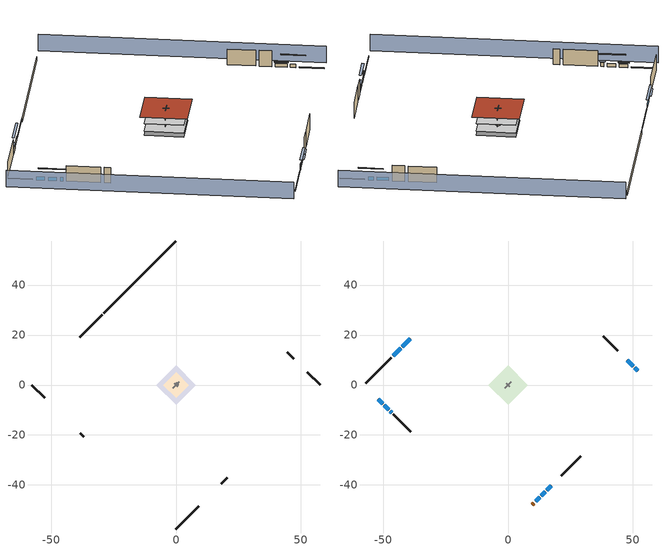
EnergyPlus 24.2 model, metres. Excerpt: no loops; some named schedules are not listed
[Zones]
central ac and furnace airloop ret air zone
 floor adiabatic (AdiabaticConst): 0,0 0,1 1,1 1,0 z0
 wall adiabatic (AdiabaticConst): 0,1 0,0 1,0 1,1 0,1 z0:1
 ceiling adiabatic (AdiabaticConst): 1,0 1,1 0,1 0,0 z1
crawlspace - unvented
 floor foundation (Slab2 construction): -7.97,0 0,7.97 7.97,0 0,-7.97 z-0.91
 wall outside (RimJoist1 construction): -29.49,28.16 -38.57,19.08 z0.3:0.61
 wall outside (RimJoist2 construction): 57.65,0 52.61,5.04 z0.3:0.61
 wall outside (RimJoist3 construction): 0,-57.65 9.07,-48.58 z0.3:0.61
 wall outside (RimJoist4 construction): -57.65,0 -52.61,-5.04 z0.3:0.61
 wall foundation (FoundationWall1 construction): 0,57.65 -28.84,28.81 z-0.91:0.3
garage
 floor foundation (Slab1 construction): -5.17,0 0,5.17 5.17,0 0,-5.17 z0
 wall outside (Wall1 construction): 47.16,10.49 44.57,13.08 z0.3:5.18
 wall outside (Wall2 construction): 18.03,-39.62 20.62,-37.04 z0.3:5.18
 wall outside (Wall9 construction): -38.31,-19.34 -37.02,-20.63 z0.3:5.18
 wall to conditioned space (Wall5 construction Reversed): 1.29,1.29 -1.29,-1.29 z0.3:5.18
 wall to conditioned space (Wall6 construction Reversed): -0.65,0.65 0.65,-0.65 z0.3:5.18
conditioned space
 floor to crawlspace - unvented (Floor1 construction): -7.97,0 0,7.97 7.97,0 0,-7.97 z0.3
 floor to garage (Floor2 construction): -5.17,0 0,5.17 5.17,0 0,-5.17 z0.3
 floor adiabatic (AdiabaticFloorConstruction): -7.97,0 0,7.97 7.97,0 0,-7.97 z2.74
 wall outside (AdiabaticWallConstruction 1): 9.73,-47.92 10.38,-47.27 z0.3:2.34
 wall outside (AdiabaticWallConstruction): -39.22,18.43 -42.28,15.37 / -42.93,14.72 -45.99,11.67 / 50.18,7.47 47.81,9.84 / 15.59,-42.06 17.37,-40.28 z0.3:1.43; -51.95,-5.7 -50.21,-7.44 / -49.55,-8.1 -47.81,-9.84 z0.3:1.4; 51.95,5.7 50.84,6.82 z0.3:1.34; 11.03,-46.62 12.71,-44.94 z0.3:1.37; 13.37,-44.29 14.93,-42.72 z0.3:1.31; -47.15,-10.5 -46.52,-11.13 z0.3:1.49
 wall outside (Wall3 construction): -46.64,11.01 -57,0.66 z0.3:5.18
 wall outside (Wall4 construction): 43.91,13.74 38.16,19.49 z0.3:5.18
 wall outside (Wall7 construction): 21.27,-36.38 29.08,-28.57 z0.3:5.18
 wall outside (Wall8 construction): -45.86,-11.79 -38.97,-18.68 z0.3:5.18
 window (WindowConstruction): -39.22,18.43 -42.28,15.38 z0.3:1.43
 window (WindowConstruction 9): -51.95,-5.7 -50.21,-7.44 z0.3:1.4
 window (WindowConstruction 1): -42.93,14.72 -45.99,11.67 z0.3:1.43
 window (WindowConstruction 2): 51.95,5.7 50.84,6.82 z0.3:1.34
 window (WindowConstruction 3): 50.18,7.47 47.81,9.84 z0.3:1.43
 window (WindowConstruction 4): 11.03,-46.62 12.71,-44.94 z0.3:1.37
 window (WindowConstruction 5): 13.37,-44.29 14.93,-42.72 z0.3:1.31
 window (WindowConstruction 6): 15.59,-42.06 17.37,-40.28 z0.3:1.43
 window (WindowConstruction 7): -49.55,-8.1 -47.81,-9.84 z0.3:1.4
 window (WindowConstruction 8): -47.15,-10.5 -46.52,-11.13 z0.3:1.49
 door (Door): 9.73,-47.92 10.38,-47.28 z0.3:2.34
 ceiling adiabatic (AdiabaticFloorConstruction): 0,-7.97 7.97,0 0,7.97 -7.97,0 z2.74
 roof outside (Roof1 construction): 0,9.5 -9.5,0 0,-9.5 9.5,0 z5.18
shading: -60.89,-3.23 -3.23,-60.89 / 60.89,3.23 3.23,60.89 z0:5.18; -44.22,13.44 -37.29,20.37 -37.72,20.8 -44.65,13.87 z4.18; -49.99,-7.66 -52.17,-5.48 -52.6,-5.92 -50.43,-8.09 z1.71; -46.2,11.45 -42.72,14.93 -43.15,15.36 -46.63,11.88 z1.74; 48.9,8.76 53.89,3.76 54.32,4.19 49.33,9.19 z4.08; 47.6,10.05 50.39,7.26 50.83,7.69 48.03,10.48 z1.74; 14.65,-43 9.09,-48.56 9.53,-48.99 15.08,-43.43 z4.11; 15.15,-42.5 13.15,-44.5 13.58,-44.93 15.58,-42.93 z1.62; 17.59,-40.06 15.37,-42.28 15.81,-42.71 18.02,-40.5 z1.74; -45.87,-11.78 -51.49,-6.16 -51.92,-6.59 -46.3,-12.21 z4.15; -46.3,-11.35 -47.37,-10.28 -47.8,-10.71 -46.73,-11.78 z1.8
[Building]
Building 1: Terrain=Suburbs
[Site:Location]
Portland Intl Arpt_OR: Latitude {deg}=45.59; Longitude {deg}=-122.6; Time Zone {hr}=-8; Elevation {m}=33; Keep Site Location Information=Yes
[Site:GroundTemperature:Shallow]
10.2558, 8.96328, 8.85977, 9.47314, 11.9355, 14.3863, 16.5111, 17.8571, 17.9714, 16.8767, 14.8061, 12.4304
[Site:WaterMainsTemperature]
Calculation Method=Schedule; Temperature Schedule=mains temperature schedule
[Material] Roughness=Rough; Thermal Absorptance=0.9
Name | Thickness {m} | Conductivity {W/m-K} | Density {kg/m3} | Specific Heat {J/kg-K} | Solar Absorptance | Visible Absorptance
asphalt or fiberglass shingles | 0.00635 | 0.162714 | 1121.4 | 1465.45 | 0.85 | 0.85
concrete 4.0 in. | 0.1016 | 1.803125 | 2242.8 | 837.4 | 0.7 | 0.7
concrete 8.0 in. | 0.2032 | 1.803125 | 2242.8 | 837.4 | 0.7 | 0.7
door material | 0.04445 | 0.0612267 | 512.64 | 1214.23 | 0.7 | 0.7
floor covering | 0.0127 | 0.0433444 | 54.468 | 1339.84 | 0.6 | 0.6
floor rigid ins; wall rigid ins 3 | 0.512978 | 0.029427 | 32.04 | 1214.23 | 0.7 | 0.7
floor stud and cavity | 0.1397 | 0.923637 | 92.3553 | 1139.71 | 0.7 | 0.7
floor stud and cavity 1 | 0.1397 | 1.75129 | 37.0049 | 1207.88 | 0.7 | 0.7
furniture material conditioned space 1; furniture material garage 1 | 0.1524 | 0.115458 | 640.8 | 1214.23 | 0.6 | 0.6
gypsum board | 0.0127 | 0.160291 | 801 | 837.4 | 0.6 | 0.6
osb sheathing 0.5 in. | 0.0127 | 0.115458 | 512.64 | 1214.23 | 0.7 | 0.7
osb sheathing 0.75 in. | 0.01905 | 0.115458 | 512.64 | 1214.23 | 0.7 | 0.7
rim joist stud and cavity | 0.0508 | 0.178289 | 50.32683 | 1063.81 | 0.6 | 0.6
roof rigid ins; wall rigid ins; wall rigid ins 1; wall rigid ins 2 | 0.051816 | 0.029427 | 32.04 | 1214.23 | 0.7 | 0.7
roof stud and cavity | 0.2032 | 0.133729 | 78.34581 | 1123.46 | 0.7 | 0.7
soil 0.5 in. | 0.0127 | 1.3848 | 1842.3 | 418.7 | 0.7 | 0.7
vinyl siding | 0.009525 | 0.089435 | 177.822 | 1046.75 | 0.5 | 0.5
wall stud and cavity | 0.1397 | 0.419005 | 139.0536 | 1170.24 | 0.6 | 0.6
wall stud and cavity 1 | 0.1397 | 0.230397 | 139.0536 | 1170.24 | 0.7 | 0.7
wall stud and cavity 2 | 0.1397 | 0.222524 | 139.0536 | 1170.24 | 0.7 | 0.7
wall stud and cavity 3 | 0.0889 | 0.380278 | 52.3479 | 1209.89 | 0.7 | 0.7
wall stud and cavity 4 | 0.0889 | 0.391764 | 83.0341 | 1211.67 | 0.7 | 0.7
wood siding; wood siding 1 | 0.0254 | 0.102417 | 544.68 | 1172.36 | 0.7 | 0.7
[Material:NoMass]
Adiabatic: Roughness=Rough; Thermal Resistance {m2-K/W}=176.1; Thermal Absorptance=0.9; Solar Absorptance=0.7; Visible Absorptance=0.7
[WindowMaterial:SimpleGlazingSystem]
WindowMaterial: U-Factor {W/m2-K}=2.15764; Solar Heat Gain Coefficient=0.44
[Construction]
AdiabaticConst: Adiabatic
AdiabaticFloorConstruction: floor stud and cavity 1, floor rigid ins, osb sheathing 0.75 in., floor covering
AdiabaticWallConstruction: wood siding, wall rigid ins 3, wall stud and cavity 3, gypsum board
AdiabaticWallConstruction 1: wood siding 1, wall rigid ins 3, wall stud and cavity 3, gypsum board
Door: door material
Floor1 construction; Floor2 construction: floor stud and cavity, osb sheathing 0.75 in., floor covering
FoundationWall1 construction: concrete 8.0 in.
furniture construction conditioned space 1: furniture material conditioned space 1
furniture construction garage 1: furniture material garage 1
PartitionWallConstruction: gypsum board, wall stud and cavity 4, gypsum board
RimJoist1 construction; RimJoist2 construction; RimJoist3 construction; RimJoist4 construction: vinyl siding, rim joist stud and cavity
Roof1 construction: asphalt or fiberglass shingles, roof rigid ins, osb sheathing 0.75 in., roof stud and cavity, gypsum board
Slab1 construction: concrete 4.0 in.
Slab2 construction: soil 0.5 in.
Wall1 construction; Wall2 construction; Wall9 construction: vinyl siding, osb sheathing 0.5 in., wall stud and cavity
Wall3 construction; Wall4 construction: vinyl siding, wall rigid ins, osb sheathing 0.5 in., wall stud and cavity 1, gypsum board
Wall5 construction Reversed: gypsum board, wall stud and cavity 2, osb sheathing 0.5 in., wall rigid ins 1
Wall6 construction Reversed: gypsum board, wall stud and cavity 2, osb sheathing 0.5 in., wall rigid ins 2
Wall7 construction; Wall8 construction: vinyl siding, wall rigid ins 2, osb sheathing 0.5 in., wall stud and cavity 1, gypsum board
WindowConstruction; WindowConstruction 1; WindowConstruction 2; WindowConstruction 3; WindowConstruction 4; WindowConstruction 5; WindowConstruction 6; WindowConstruction 7; WindowConstruction 8; WindowConstruction 9: WindowMaterial
[Zone] Multiplier=1
Name | Volume {m3} | Part of Total Floor Area
central ac and furnace airloop ret air zone | 1 | No
conditioned space | 749.83 | Yes
crawlspace - unvented | 154.837 | Yes
garage | 130.484 | Yes
[Space]
Name | Zone | Space Type | Volume {m3}
central ac and furnace airloop ret air space | central ac and furnace airloop ret air zone | Plenum Space Type
conditioned space 1 | conditioned space |  | 749.83
crawlspace - unvented 1 | crawlspace - unvented |  | 154.837
garage 1 | garage |  | 130.484
[SpaceList]
Plenum Space Type: central ac and furnace airloop ret air space
[OtherEquipment] Design Level Calculation Method=EquipmentLevel
Name | Fuel Type | Zone or ZoneList or Space or SpaceList | Schedule | Design Level {W} | Fraction Latent | Fraction Radiant | Fraction Lost
central ac and furnace airloop_0 RetCondToRP; central ac and furnace airloop_0 RetSensLkToRP | None | central ac and furnace airloop ret air space | Always On Discrete | 0 | 0 | 0 | 0
central ac and furnace airloop_0 RetLatLkToRP | None | central ac and furnace airloop ret air space | Always On Discrete | 0 | 1 | 0 | 0
central ac and furnace airloop_0 SupCondToLv; central ac and furnace airloop_0 SupSensLkToCond; mech vent house fan sensible load | None | conditioned space 1 | Always On Discrete | 0 | 0 | 0 | 0
central ac and furnace airloop_0 SupLatLkToCond; mech vent house fan latent load | None | conditioned space 1 | Always On Discrete | 0 | 1 | 0 | 0
clothes dryer 1 | Electricity | conditioned space 1 | clothes_dryer | 0 | 0.015 | 0.081 | 0.85
cooking range 1 | NaturalGas | conditioned space 1 | cooking_range | 2040.4 | 0.16 | 0.384 | 0.2
general water use latent | None | conditioned space 1 | general water use schedule | 99.529 | 1 | 0 | 0
general water use sensible | None | conditioned space 1 | general water use schedule | -98.09 | 0 | 0.6 | 0
central ac and furnace airloop_0 RetCondToDZ; central ac and furnace airloop_0 SupCondToDZ; central ac and furnace airloop_0 SupSensLkToDZ | None | crawlspace - unvented 1 | Always On Discrete | 0 | 0 | 0 | 0
central ac and furnace airloop_0 SupLatLkToDZ | None | crawlspace - unvented 1 | Always On Discrete | 0 | 1 | 0 | 0
water heater energy adjustment1 | Electricity | garage 1 | Always On Discrete | 0.01 | 0 | 0 | 1
water heater lat | None | garage 1 | Always On Discrete | 0 | 1 | 0 | 0
water heater sens | None | garage 1 | Always On Discrete | 0 | 0 | 0 | 0
[SurfaceProperty:IncidentSolarMultiplier] Incident Solar Multiplier=1; Incident Solar Multiplier Schedule=trans schedule winter=0.85 summer=0.7
Window1; Window10; Window2; Window3; Window4; Window5; Window6; Window7; Window8; Window9
[InternalMass]
Name | Construction | Zone or ZoneList | Space or SpaceList | Surface Area {m2}
furniture mass conditioned space 1 | furniture construction conditioned space 1 | conditioned space | conditioned space 1 | 123.004
partition wall mass | PartitionWallConstruction | conditioned space | conditioned space 1 | 307.509
furniture mass garage 1 | furniture construction garage 1 | garage | garage 1 | 5.35122
[Lights] Design Level Calculation Method=LightingLevel; Return Air Fraction=0; Fraction Radiant=0.6; Fraction Visible=0.2; Fraction Replaceable=1
Name | Zone or ZoneList or Space or SpaceList | Schedule | Lighting Level {W}
interior lighting | conditioned space 1 | lighting_interior | 400.876
garage lighting | garage 1 | lighting_garage | 8.2131
[People]
occupants: Zone or ZoneList or Space or SpaceList=conditioned space 1; Number of People Schedule=occupants; Number of People Calculation Method=People; Number of People=5; Fraction Radiant=0.314171; Sensible Heat Fraction=0.56303; Activity Level Schedule=occupants activity schedule; Carbon Dioxide Generation Rate {m3/s-W}=0; Enable ASHRAE 55 Comfort Warnings=No; Mean Radiant Temperature Calculation Type=EnclosureAveraged
[ElectricEquipment] Design Level Calculation Method=EquipmentLevel
Name | Zone or ZoneList or Space or SpaceList | Schedule | Design Level {W} | Fraction Latent | Fraction Radiant | Fraction Lost
ceiling fan | conditioned space 1 | ceiling_fan | 18.1684 | 0 | 0.558 | 0
clothes dryer | conditioned space 1 | clothes_dryer | 6104.61 | 0.015 | 0.081 | 0.85
clothes washer | conditioned space 1 | clothes_washer | 318.075 | 0.03 | 0.162 | 0.7
cooking range | conditioned space 1 | cooking_range | 69.6214 | 0.16 | 0.384 | 0.2
dishwasher | conditioned space 1 | dishwasher | 465.043 | 0.3 | 0.18 | 0.4
fridge | conditioned space 1 | fridge schedule | 43.7215 | 0 | 0.6 | 0
mech vent bath fan 0 | conditioned space 1 | mech vent bath fan 0 schedule | 45 | 0 | 0 | 1
mech vent house fan | conditioned space 1 | mech vent house fan schedule | 0 | 0 | 0 | 1
mech vent house fan cfis | conditioned space 1 | mech vent house fan cfis schedule | 0 | 0 | 0 | 0
mech vent range fan 0 | conditioned space 1 | mech vent range fan 0 schedule | 30 | 0 | 0 | 1
misc plug loads | conditioned space 1 | plug_loads_other | 540.067 | 0.021 | 0.558 | 0.049
misc tv | conditioned space 1 | plug_loads_tv | 632.194 | 0 | 0.6 | 0
whole house fan | conditioned space 1 | Always On Discrete | 0 | 0 | 0 | 1
fridge 1 | garage 1 | fridge schedule 1 | 90.9498 | 0 | 0.6 | 0
[ZoneInfiltration:DesignFlowRate] Schedule=Always On Discrete
Name | Zone or ZoneList or Space or SpaceList | Design Flow Rate Calculation Method | Design Flow Rate {m3/s} | Air Changes per Hour {1/hr} | Constant Term Coefficient | Temperature Term Coefficient | Velocity Term Coefficient | Velocity Squared Term Coefficient
infil flow; natural vent flow; whole house fan flow | conditioned space 1 | Flow/Zone | 0
crawlspace_unvented 1 duct leakage imbalance infil flow | crawlspace - unvented 1 | Flow/Zone | 0
infil crawlspace - unvented 1 | crawlspace - unvented 1 | AirChanges/Hour |  | 0.1 | 1 | 0 | 0 | 0
[ZoneMixing] Schedule=Always On Continuous; Design Flow Rate Calculation Method=Flow/Zone; Design Flow Rate {m3/s}=0
Name | Zone or Space | Source Zone or Space
central ac and furnace airloop_0 ZoneMixDZToCond mix | conditioned space | crawlspace - unvented
central ac and furnace airloop_0 ZoneMixCondToDZ mix | crawlspace - unvented | conditioned space
[SurfaceProperty:ExposedFoundationPerimeter] Exposed Perimeter Calculation Method=TotalExposedPerimeter
Name | Total Exposed Perimeter {m}
Slab2 | 40.78224
Slab1 | 18.288
[ZoneInfiltration:EffectiveLeakageArea]
infil garage 1: Zone or Space=garage 1; Schedule=Always On Discrete; Effective Air Leakage Area {cm2}=271.837; Stack Coefficient=0.000129147; Wind Coefficient=4.64657e-05
[AirLoopHVAC:ReturnPlenum]
Air Loop HVAC Return Plenum 1: Zone=central ac and furnace airloop ret air zone
[Foundation:Kiva] Wall Depth Below Slab {m}=0.2032
Name | Initial Indoor Air Temperature {C} | Wall Height Above Grade {m}
Foundation Kiva 1 | 13.4258 | 0.1016
Foundation Kiva 2 | 8.30085 | 0.3048
[Foundation:Kiva:Settings]
Soil Conductivity {W/m-K}=1.3848; Soil Density {kg/m3}=1842.3; Soil Specific Heat {J/kg-K}=418.7; Ground Solar Absorptivity=0.9; Ground Thermal Absorptivity=0.9; Ground Surface Roughness {m}=0.03; Far-Field Width {m}=40; Deep-Ground Boundary Condition=ZeroFlux; Deep-Ground Depth {m}=40; Minimum Cell Dimension {m}=0.2; Maximum Cell Growth Coefficient=3; Simulation Timestep=Timestep
[Exterior:Lights]
exterior lighting: Schedule=exterior lighting schedule; Design Level {W}=10.1836
[EnergyManagementSystem:Sensor]
Name | Output:Variable or Output:Meter Index Key | Output:Variable or Output:Meter
central_ac_and_furnace_airloop_0_DZ_T_s | crawlspace - unvented | Zone Air Temperature
central_ac_and_furnace_airloop_0_DZ_W_s | crawlspace - unvented | Zone Mean Air Humidity Ratio
fridge_tin_s_1; water_heater_amb_temp | garage | Zone Mean Air Temperature
water_heater_amb_rh | garage | Zone Air Relative Humidity
[Schedule:Constant]
Name | Hourly Value
Always On Discrete; mech vent house fan schedule; mech vent house fan cfis schedule; Always On Continuous | 1
occupants activity schedule | 117.228
fridge schedule; fridge schedule 1 | 0
[Schedule:Day:Interval]
trans schedule winter=0.85 summer=0.7 day; trans schedule winter=0.85 summer=0.7 day 2: No, 24:00, 0.85
trans schedule winter=0.85 summer=0.7 day 1: No, 24:00, 0.7
trans schedule winter=0.85 summer=0.7 default day; mech vent bath fan 0 schedule default day; mech vent range fan 0 schedule default day; general water use schedule default day; exterior lighting schedule default day: No, 24:00, 0
mech vent bath fan 0 schedule day: No, 22:00, 0, 23:00, 1, 24:00, 0
mech vent range fan 0 schedule day: No, 14:00, 0, 15:00, 1, 24:00, 0
general water use schedule day: No, 01:00, 0.315068, 03:00, 0.287671, 04:00, 0.342466, 05:00, 0.369863, 06:00, 0.520548, 07:00, 0.60274, 08:00, 0.534247, 10:00, 0.506849, 11:00, 0.465753, 14:00, 0.479452, 15:00, 0.534247, 16:00, 0.589041, 17:00, 0.69863, 18:00, 0.876712, 19:00, 0.890411, 20:00, 0.986301, 21:00, 1, 22:00, 0.863014, 23:00, 0.616438, 24:00, 0.465753
exterior lighting schedule day: No, 01:00, 0.566667, 03:00, 0.524167, 05:00, 0.495833, 06:00, 0.5525, 07:00, 0.623333, 08:00, 0.580833, 09:00, 0.439167, 10:00, 0.354167, 12:00, 0.34, 13:00, 0.354167, 14:00, 0.396667, 15:00, 0.425, 16:00, 0.495833, 17:00, 0.623333, 18:00, 0.793333, 19:00, 0.906667, 20:00, 0.963333, 21:00, 0.991667, 22:00, 0.920833, 23:00, 0.793333, 24:00, 0.665833
exterior lighting schedule day 1: No, 01:00, 0.528571, 03:00, 0.488929, 05:00, 0.4625, 06:00, 0.515357, 07:00, 0.581429, 08:00, 0.541786, 09:00, 0.409643, 10:00, 0.330357, 12:00, 0.317143, 13:00, 0.330357, 14:00, 0.37, 15:00, 0.396429, 16:00, 0.4625, 17:00, 0.581429, 18:00, 0.74, 19:00, 0.845714, 20:00, 0.898571, 21:00, 0.925, 22:00, 0.858929, 23:00, 0.74, 24:00, 0.621071
exterior lighting schedule day 2: No, 01:00, 0.485714, 03:00, 0.449286, 05:00, 0.425, 06:00, 0.473571, 07:00, 0.534286, 08:00, 0.497857, 09:00, 0.376429, 10:00, 0.303571, 12:00, 0.291429, 13:00, 0.303571, 14:00, 0.34, 15:00, 0.364286, 16:00, 0.425, 17:00, 0.534286, 18:00, 0.68, 19:00, 0.777143, 20:00, 0.825714, 21:00, 0.85, 22:00, 0.789286, 23:00, 0.68, 24:00, 0.570714
exterior lighting schedule day 3: No, 01:00, 0.442857, 03:00, 0.409643, 05:00, 0.3875, 06:00, 0.431786, 07:00, 0.487143, 08:00, 0.453929, 09:00, 0.343214, 10:00, 0.276786, 12:00, 0.265714, 13:00, 0.276786, 14:00, 0.31, 15:00, 0.332143, 16:00, 0.3875, 17:00, 0.487143, 18:00, 0.62, 19:00, 0.708571, 20:00, 0.752857, 21:00, 0.775, 22:00, 0.719643, 23:00, 0.62, 24:00, 0.520357
exterior lighting schedule day 4: No, 01:00, 0.4, 03:00, 0.37, 05:00, 0.35, 06:00, 0.39, 07:00, 0.44, 08:00, 0.41, 09:00, 0.31, 10:00, 0.25, 12:00, 0.24, 13:00, 0.25, 14:00, 0.28, 15:00, 0.3, 16:00, 0.35, 17:00, 0.44, 18:00, 0.56, 19:00, 0.64, 20:00, 0.68, 21:00, 0.7, 22:00, 0.65, 23:00, 0.56, 24:00, 0.47
exterior lighting schedule day 5: No, 01:00, 0.380952, 03:00, 0.352381, 05:00, 0.333333, 06:00, 0.371429, 07:00, 0.419048, 08:00, 0.390476, 09:00, 0.295238, 10:00, 0.238095, 12:00, 0.228571, 13:00, 0.238095, 14:00, 0.266667, 15:00, 0.285714, 16:00, 0.333333, 17:00, 0.419048, 18:00, 0.533333, 19:00, 0.609524, 20:00, 0.647619, 21:00, 0.666667, 22:00, 0.619048, 23:00, 0.533333, 24:00, 0.447619
[Schedule:Week:Daily]
trans schedule winter=0.85 summer=0.7 Week Rule - Jan1-May26: trans schedule winter=0.85 summer=0.7 day, trans schedule winter=0.85 summer=0.7 day, trans schedule winter=0.85 summer=0.7 day, trans schedule winter=0.85 summer=0.7 day, trans schedule winter=0.85 summer=0.7 day, trans schedule winter=0.85 summer=0.7 day, trans schedule winter=0.85 summer=0.7 day, trans schedule winter=0.85 summer=0.7 default day, trans schedule winter=0.85 summer=0.7 default day, trans schedule winter=0.85 summer=0.7 default day, trans schedule winter=0.85 summer=0.7 default day, trans schedule winter=0.85 summer=0.7 default day
trans schedule winter=0.85 summer=0.7 Week Rule - May27-Jun2: trans schedule winter=0.85 summer=0.7 day, trans schedule winter=0.85 summer=0.7 day, trans schedule winter=0.85 summer=0.7 day, trans schedule winter=0.85 summer=0.7 day, trans schedule winter=0.85 summer=0.7 day, trans schedule winter=0.85 summer=0.7 day 1, trans schedule winter=0.85 summer=0.7 day 1, trans schedule winter=0.85 summer=0.7 default day, trans schedule winter=0.85 summer=0.7 default day, trans schedule winter=0.85 summer=0.7 default day, trans schedule winter=0.85 summer=0.7 default day, trans schedule winter=0.85 summer=0.7 default day
trans schedule winter=0.85 summer=0.7 Week Rule - Jun3-Sep29: trans schedule winter=0.85 summer=0.7 day 1, trans schedule winter=0.85 summer=0.7 day 1, trans schedule winter=0.85 summer=0.7 day 1, trans schedule winter=0.85 summer=0.7 day 1, trans schedule winter=0.85 summer=0.7 day 1, trans schedule winter=0.85 summer=0.7 day 1, trans schedule winter=0.85 summer=0.7 day 1, trans schedule winter=0.85 summer=0.7 default day, trans schedule winter=0.85 summer=0.7 default day, trans schedule winter=0.85 summer=0.7 default day, trans schedule winter=0.85 summer=0.7 default day, trans schedule winter=0.85 summer=0.7 default day
trans schedule winter=0.85 summer=0.7 Week Rule - Sep30-Oct6: trans schedule winter=0.85 summer=0.7 day 1, trans schedule winter=0.85 summer=0.7 day 2, trans schedule winter=0.85 summer=0.7 day 2, trans schedule winter=0.85 summer=0.7 day 2, trans schedule winter=0.85 summer=0.7 day 2, trans schedule winter=0.85 summer=0.7 day 2, trans schedule winter=0.85 summer=0.7 day 2, trans schedule winter=0.85 summer=0.7 default day, trans schedule winter=0.85 summer=0.7 default day, trans schedule winter=0.85 summer=0.7 default day, trans schedule winter=0.85 summer=0.7 default day, trans schedule winter=0.85 summer=0.7 default day
trans schedule winter=0.85 summer=0.7 Week Rule - Oct7-Dec31: trans schedule winter=0.85 summer=0.7 day 2, trans schedule winter=0.85 summer=0.7 day 2, trans schedule winter=0.85 summer=0.7 day 2, trans schedule winter=0.85 summer=0.7 day 2, trans schedule winter=0.85 summer=0.7 day 2, trans schedule winter=0.85 summer=0.7 day 2, trans schedule winter=0.85 summer=0.7 day 2, trans schedule winter=0.85 summer=0.7 default day, trans schedule winter=0.85 summer=0.7 default day, trans schedule winter=0.85 summer=0.7 default day, trans schedule winter=0.85 summer=0.7 default day, trans schedule winter=0.85 summer=0.7 default day
mech vent bath fan 0 schedule Week Rule - Jan1-Dec31: mech vent bath fan 0 schedule day, mech vent bath fan 0 schedule day, mech vent bath fan 0 schedule day, mech vent bath fan 0 schedule day, mech vent bath fan 0 schedule day, mech vent bath fan 0 schedule day, mech vent bath fan 0 schedule day, mech vent bath fan 0 schedule default day, mech vent bath fan 0 schedule default day, mech vent bath fan 0 schedule default day, mech vent bath fan 0 schedule default day, mech vent bath fan 0 schedule default day
mech vent range fan 0 schedule Week Rule - Jan1-Dec31: mech vent range fan 0 schedule day, mech vent range fan 0 schedule day, mech vent range fan 0 schedule day, mech vent range fan 0 schedule day, mech vent range fan 0 schedule day, mech vent range fan 0 schedule day, mech vent range fan 0 schedule day, mech vent range fan 0 schedule default day, mech vent range fan 0 schedule default day, mech vent range fan 0 schedule default day, mech vent range fan 0 schedule default day, mech vent range fan 0 schedule default day
general water use schedule Week Rule - Jan1-Dec31: general water use schedule day, general water use schedule day, general water use schedule day, general water use schedule day, general water use schedule day, general water use schedule day, general water use schedule day, general water use schedule default day, general water use schedule default day, general water use schedule default day, general water use schedule default day, general water use schedule default day
exterior lighting schedule Week Rule - Jan1-Jan27: exterior lighting schedule day, exterior lighting schedule day, exterior lighting schedule day, exterior lighting schedule day, exterior lighting schedule day, exterior lighting schedule day, exterior lighting schedule day, exterior lighting schedule default day, exterior lighting schedule default day, exterior lighting schedule default day, exterior lighting schedule default day, exterior lighting schedule default day
exterior lighting schedule Week Rule - Jan28-Feb3: exterior lighting schedule day, exterior lighting schedule day, exterior lighting schedule day, exterior lighting schedule day, exterior lighting schedule day 1, exterior lighting schedule day 1, exterior lighting schedule day 1, exterior lighting schedule default day, exterior lighting schedule default day, exterior lighting schedule default day, exterior lighting schedule default day, exterior lighting schedule default day
exterior lighting schedule Week Rule - Feb4-Feb24: exterior lighting schedule day 1, exterior lighting schedule day 1, exterior lighting schedule day 1, exterior lighting schedule day 1, exterior lighting schedule day 1, exterior lighting schedule day 1, exterior lighting schedule day 1, exterior lighting schedule default day, exterior lighting schedule default day, exterior lighting schedule default day, exterior lighting schedule default day, exterior lighting schedule default day
exterior lighting schedule Week Rule - Feb25-Mar3: exterior lighting schedule day 1, exterior lighting schedule day 1, exterior lighting schedule day 1, exterior lighting schedule day 1, exterior lighting schedule day 2, exterior lighting schedule day 2, exterior lighting schedule day 2, exterior lighting schedule default day, exterior lighting schedule default day, exterior lighting schedule default day, exterior lighting schedule default day, exterior lighting schedule default day
exterior lighting schedule Week Rule - Mar4-Mar31: exterior lighting schedule day 2, exterior lighting schedule day 2, exterior lighting schedule day 2, exterior lighting schedule day 2, exterior lighting schedule day 2, exterior lighting schedule day 2, exterior lighting schedule day 2, exterior lighting schedule default day, exterior lighting schedule default day, exterior lighting schedule default day, exterior lighting schedule default day, exterior lighting schedule default day
exterior lighting schedule Week Rule - Apr1-Apr28: exterior lighting schedule day 3, exterior lighting schedule day 3, exterior lighting schedule day 3, exterior lighting schedule day 3, exterior lighting schedule day 3, exterior lighting schedule day 3, exterior lighting schedule day 3, exterior lighting schedule default day, exterior lighting schedule default day, exterior lighting schedule default day, exterior lighting schedule default day, exterior lighting schedule default day
exterior lighting schedule Week Rule - Apr29-May5: exterior lighting schedule day 3, exterior lighting schedule day 3, exterior lighting schedule day 4, exterior lighting schedule day 4, exterior lighting schedule day 4, exterior lighting schedule day 4, exterior lighting schedule day 4, exterior lighting schedule default day, exterior lighting schedule default day, exterior lighting schedule default day, exterior lighting schedule default day, exterior lighting schedule default day
exterior lighting schedule Week Rule - May6-May26: exterior lighting schedule day 4, exterior lighting schedule day 4, exterior lighting schedule day 4, exterior lighting schedule day 4, exterior lighting schedule day 4, exterior lighting schedule day 4, exterior lighting schedule day 4, exterior lighting schedule default day, exterior lighting schedule default day, exterior lighting schedule default day, exterior lighting schedule default day, exterior lighting schedule default day
exterior lighting schedule Week Rule - May27-Jun2: exterior lighting schedule day 4, exterior lighting schedule day 4, exterior lighting schedule day 4, exterior lighting schedule day 4, exterior lighting schedule day 4, exterior lighting schedule day 5, exterior lighting schedule day 5, exterior lighting schedule default day, exterior lighting schedule default day, exterior lighting schedule default day, exterior lighting schedule default day, exterior lighting schedule default day
exterior lighting schedule Week Rule - Jun3-Jun30: exterior lighting schedule day 5, exterior lighting schedule day 5, exterior lighting schedule day 5, exterior lighting schedule day 5, exterior lighting schedule day 5, exterior lighting schedule day 5, exterior lighting schedule day 5, exterior lighting schedule default day, exterior lighting schedule default day, exterior lighting schedule default day, exterior lighting schedule default day, exterior lighting schedule default day
exterior lighting schedule Week Rule - Jul1-Jul28: exterior lighting schedule day 6, exterior lighting schedule day 6, exterior lighting schedule day 6, exterior lighting schedule day 6, exterior lighting schedule day 6, exterior lighting schedule day 6, exterior lighting schedule day 6, exterior lighting schedule default day, exterior lighting schedule default day, exterior lighting schedule default day, exterior lighting schedule default day, exterior lighting schedule default day
exterior lighting schedule Week Rule - Jul29-Aug4: exterior lighting schedule day 6, exterior lighting schedule day 6, exterior lighting schedule day 6, exterior lighting schedule day 7, exterior lighting schedule day 7, exterior lighting schedule day 7, exterior lighting schedule day 7, exterior lighting schedule default day, exterior lighting schedule default day, exterior lighting schedule default day, exterior lighting schedule default day, exterior lighting schedule default day
exterior lighting schedule Week Rule - Aug5-Aug25: exterior lighting schedule day 7, exterior lighting schedule day 7, exterior lighting schedule day 7, exterior lighting schedule day 7, exterior lighting schedule day 7, exterior lighting schedule day 7, exterior lighting schedule day 7, exterior lighting schedule default day, exterior lighting schedule default day, exterior lighting schedule default day, exterior lighting schedule default day, exterior lighting schedule default day
exterior lighting schedule Week Rule - Aug26-Sep1: exterior lighting schedule day 7, exterior lighting schedule day 7, exterior lighting schedule day 7, exterior lighting schedule day 7, exterior lighting schedule day 7, exterior lighting schedule day 7, exterior lighting schedule day 8, exterior lighting schedule default day, exterior lighting schedule default day, exterior lighting schedule default day, exterior lighting schedule default day, exterior lighting schedule default day
exterior lighting schedule Week Rule - Sep2-Sep29: exterior lighting schedule day 8, exterior lighting schedule day 8, exterior lighting schedule day 8, exterior lighting schedule day 8, exterior lighting schedule day 8, exterior lighting schedule day 8, exterior lighting schedule day 8, exterior lighting schedule default day, exterior lighting schedule default day, exterior lighting schedule default day, exterior lighting schedule default day, exterior lighting schedule default day
exterior lighting schedule Week Rule - Sep30-Oct6: exterior lighting schedule day 8, exterior lighting schedule day 9, exterior lighting schedule day 9, exterior lighting schedule day 9, exterior lighting schedule day 9, exterior lighting schedule day 9, exterior lighting schedule day 9, exterior lighting schedule default day, exterior lighting schedule default day, exterior lighting schedule default day, exterior lighting schedule default day, exterior lighting schedule default day
exterior lighting schedule Week Rule - Oct7-Oct27: exterior lighting schedule day 9, exterior lighting schedule day 9, exterior lighting schedule day 9, exterior lighting schedule day 9, exterior lighting schedule day 9, exterior lighting schedule day 9, exterior lighting schedule day 9, exterior lighting schedule default day, exterior lighting schedule default day, exterior lighting schedule default day, exterior lighting schedule default day, exterior lighting schedule default day
exterior lighting schedule Week Rule - Oct28-Nov3: exterior lighting schedule day 9, exterior lighting schedule day 9, exterior lighting schedule day 9, exterior lighting schedule day 9, exterior lighting schedule day 10, exterior lighting schedule day 10, exterior lighting schedule day 10, exterior lighting schedule default day, exterior lighting schedule default day, exterior lighting schedule default day, exterior lighting schedule default day, exterior lighting schedule default day
exterior lighting schedule Week Rule - Nov4-Nov24: exterior lighting schedule day 10, exterior lighting schedule day 10, exterior lighting schedule day 10, exterior lighting schedule day 10, exterior lighting schedule day 10, exterior lighting schedule day 10, exterior lighting schedule day 10, exterior lighting schedule default day, exterior lighting schedule default day, exterior lighting schedule default day, exterior lighting schedule default day, exterior lighting schedule default day
exterior lighting schedule Week Rule - Nov25-Dec1: exterior lighting schedule day 10, exterior lighting schedule day 10, exterior lighting schedule day 10, exterior lighting schedule day 10, exterior lighting schedule day 10, exterior lighting schedule day 10, exterior lighting schedule day 11, exterior lighting schedule default day, exterior lighting schedule default day, exterior lighting schedule default day, exterior lighting schedule default day, exterior lighting schedule default day
exterior lighting schedule Week Rule - Dec2-Dec31: exterior lighting schedule day 11, exterior lighting schedule day 11, exterior lighting schedule day 11, exterior lighting schedule day 11, exterior lighting schedule day 11, exterior lighting schedule day 11, exterior lighting schedule day 11, exterior lighting schedule default day, exterior lighting schedule default day, exterior lighting schedule default day, exterior lighting schedule default day, exterior lighting schedule default day
[Schedule:Year]
trans schedule winter=0.85 summer=0.7: trans schedule winter=0.85 summer=0.7 Week Rule - Jan1-May26, 1, 1, 5, 26, trans schedule winter=0.85 summer=0.7 Week Rule - May27-Jun2, 5, 27, 6, 2, trans schedule winter=0.85 summer=0.7 Week Rule - Jun3-Sep29, 6, 3, 9, 29, trans schedule winter=0.85 summer=0.7 Week Rule - Sep30-Oct6, 9, 30, 10, 6, trans schedule winter=0.85 summer=0.7 Week Rule - Oct7-Dec31, 10, 7, 12, 31
mech vent bath fan 0 schedule: mech vent bath fan 0 schedule Week Rule - Jan1-Dec31, 1, 1, 12, 31
mech vent range fan 0 schedule: mech vent range fan 0 schedule Week Rule - Jan1-Dec31, 1, 1, 12, 31
general water use schedule: general water use schedule Week Rule - Jan1-Dec31, 1, 1, 12, 31
exterior lighting schedule: exterior lighting schedule Week Rule - Jan1-Jan27, 1, 1, 1, 27, exterior lighting schedule Week Rule - Jan28-Feb3, 1, 28, 2, 3, exterior lighting schedule Week Rule - Feb4-Feb24, 2, 4, 2, 24, exterior lighting schedule Week Rule - Feb25-Mar3, 2, 25, 3, 3, exterior lighting schedule Week Rule - Mar4-Mar31, 3, 4, 3, 31, exterior lighting schedule Week Rule - Apr1-Apr28, 4, 1, 4, 28, exterior lighting schedule Week Rule - Apr29-May5, 4, 29, 5, 5, exterior lighting schedule Week Rule - May6-May26, 5, 6, 5, 26, exterior lighting schedule Week Rule - May27-Jun2, 5, 27, 6, 2, exterior lighting schedule Week Rule - Jun3-Jun30, 6, 3, 6, 30, exterior lighting schedule Week Rule - Jul1-Jul28, 7, 1, 7, 28, exterior lighting schedule Week Rule - Jul29-Aug4, 7, 29, 8, 4, exterior lighting schedule Week Rule - Aug5-Aug25, 8, 5, 8, 25, exterior lighting schedule Week Rule - Aug26-Sep1, 8, 26, 9, 1, exterior lighting schedule Week Rule - Sep2-Sep29, 9, 2, 9, 29, exterior lighting schedule Week Rule - Sep30-Oct6, 9, 30, 10, 6, exterior lighting schedule Week Rule - Oct7-Oct27, 10, 7, 10, 27, exterior lighting schedule Week Rule - Oct28-Nov3, 10, 28, 11, 3, exterior lighting schedule Week Rule - Nov4-Nov24, 11, 4, 11, 24, exterior lighting schedule Week Rule - Nov25-Dec1, 11, 25, 12, 1, exterior lighting schedule Week Rule - Dec2-Dec31, 12, 2, 12, 31
[Schedule:File] File=in.schedules.csv; Rows to Skip at Top=1; Number of Hours of Data=8760; Column Separator=Comma; Interpolate to Timestep=Yes; Minutes per Item=15; Adjust Schedule for Daylight Savings=Yes
Name | Column Number
lighting_interior | 5
occupants | 1
ceiling_fan | 4
clothes_dryer | 11
clothes_washer | 10
cooking_range | 12
dishwasher | 8
plug_loads_other | 2
plug_loads_tv | 3
lighting_garage | 6
[Schedule:Compact]
mains temperature schedule: Through: 01/01, For: AllDays, Until: 24:00, 13.0633, Through: 01/02, For: AllDays, Until: 24:00, 13.0189, Through: 01/03, For: AllDays, Until: 24:00, 12.975, Through: 01/04, For: AllDays, Until: 24:00, 12.9328, Through: 01/05, For: AllDays, Until: 24:00, 12.8917, Through: 01/06, For: AllDays, Until: 24:00, 12.8517, Through: 01/07, For: AllDays, Until: 24:00, 12.8122, Through: 01/08, For: AllDays, Until: 24:00, 12.7744, Through: 01/09, For: AllDays, Until: 24:00, 12.7378, Through: 01/10, For: AllDays, Until: 24:00, 12.7017, Through: 01/11, For: AllDays, Until: 24:00, 12.6672, Through: 01/12, For: AllDays, Until: 24:00, 12.6339, Through: 01/13, For: AllDays, Until: 24:00, 12.6017, Through: 01/14, For: AllDays, Until: 24:00, 12.5706, Through: 01/15, For: AllDays, Until: 24:00, 12.5411, Through: 01/16, For: AllDays, Until: 24:00, 12.5122, Through: 01/17, For: AllDays, Until: 24:00, 12.485, Through: 01/18, For: AllDays, Until: 24:00, 12.4583, Through: 01/19, For: AllDays, Until: 24:00, 12.4333, Through: 01/20, For: AllDays, Until: 24:00, 12.41, Through: 01/21, For: AllDays, Until: 24:00, 12.3872, Through: 01/22, For: AllDays, Until: 24:00, 12.3661, Through: 01/23, For: AllDays, Until: 24:00, 12.3456, Through: 01/24, For: AllDays, Until: 24:00, 12.3272, Through: 01/25, For: AllDays, Until: 24:00, 12.3094, Through: 01/26, For: AllDays, Until: 24:00, 12.2933, Through: 01/27, For: AllDays, Until: 24:00, 12.2783, Through: 01/28, For: AllDays, Until: 24:00, 12.2644, Through: 01/29, For: AllDays, Until: 24:00, 12.2517, Through: 01/30, For: AllDays, Until: 24:00, 12.2406, Through: 01/31, For: AllDays, Until: 24:00, 12.2306, Through: 02/01, For: AllDays, Until: 24:00, 12.2222, Through: 02/02, For: AllDays, Until: 24:00, 12.215, Through: 02/03, For: AllDays, Until: 24:00, 12.2089, Through: 02/04, For: AllDays, Until: 24:00, 12.2039, Through: 02/05, For: AllDays, Until: 24:00, 12.2006, Through: 02/06, For: AllDays, Until: 24:00, 12.1983, Through: 02/07, For: AllDays, Until: 24:00, 12.1978, Through: 02/08, For: AllDays, Until: 24:00, 12.1978, Through: 02/09, For: AllDays, Until: 24:00, 12.2, Through: 02/10, For: AllDays, Until: 24:00, 12.2028, Through: 02/11, For: AllDays, Until: 24:00, 12.2072, Through: 02/12, For: AllDays, Until: 24:00, 12.2128, Through: 02/13, For: AllDays, Until: 24:00, 12.2194, Through: 02/14, For: AllDays, Until: 24:00, 12.2278, Through: 02/15, For: AllDays, Until: 24:00, 12.2372, Through: 02/16, For: AllDays, Until: 24:00, 12.2483, Through: 02/17, For: AllDays, Until: 24:00, 12.26, Through: 02/18, For: AllDays, Until: 24:00, 12.2733, Through: 02/19, For: AllDays, Until: 24:00, 12.2883, Through: 02/20, For: AllDays, Until: 24:00, 12.3039, Through: 02/21, For: AllDays, Until: 24:00, 12.3211, Through: 02/22, For: AllDays, Until: 24:00, 12.3394, Through: 02/23, For: AllDays, Until: 24:00, 12.3594, Through: 02/24, For: AllDays, Until: 24:00, 12.38, Through: 02/25, For: AllDays, Until: 24:00, 12.4022, Through: 02/26, For: AllDays, Until: 24:00, 12.4256, Through: 02/27, For: AllDays, Until: 24:00, 12.4506, Through: 02/28, For: AllDays, Until: 24:00, 12.4761, Through: 03/01, For: AllDays, Until: 24:00, 12.5033, Through: 03/02, For: AllDays, Until: 24:00, 12.5317, Through: 03/03, For: AllDays, Until: 24:00, 12.5611, Through: 03/04, For: AllDays, Until: 24:00, 12.5917, Through: 03/05, For: AllDays, Until: 24:00, 12.6233, Through: 03/06, For: AllDays, Until: 24:00, 12.6567, Through: 03/07, For: AllDays, Until: 24:00, 12.6906, Through: 03/08, For: AllDays, Until: 24:00, 12.7261, Through: 03/09, For: AllDays, Until: 24:00, 12.7628, Through: 03/10, For: AllDays, Until: 24:00, 12.8, Through: 03/11, For: AllDays, Until: 24:00, 12.8389, Through: 03/12, For: AllDays, Until: 24:00, 12.8789, Through: 03/13, For: AllDays, Until: 24:00, 12.9194, Through: 03/14, For: AllDays, Until: 24:00, 12.9617, Through: 03/15, For: AllDays, Until: 24:00, 13.0044, Through: 03/16, For: AllDays, Until: 24:00, 13.0489, Through: 03/17, For: AllDays, Until: 24:00, 13.0939, Through: 03/18, For: AllDays, Until: 24:00, 13.14, Through: 03/19, For: AllDays, Until: 24:00, 13.1872, Through: 03/20, For: AllDays, Until: 24:00, 13.2356, Through: 03/21, For: AllDays, Until: 24:00, 13.285, Through: 03/22, For: AllDays, Until: 24:00, 13.335, Through: 03/23, For: AllDays, Until: 24:00, 13.3861, Through: 03/24, For: AllDays, Until: 24:00, 13.4383, Through: 03/25, For: AllDays, Until: 24:00, 13.4911, Through: 03/26, For: AllDays, Until: 24:00, 13.545, Through: 03/27, For: AllDays, Until: 24:00, 13.6, Through: 03/28, For: AllDays, Until: 24:00, 13.6556, Through: 03/29, For: AllDays, Until: 24:00, 13.7122, Through: 03/30, For: AllDays, Until: 24:00, 13.77, Through: 03/31, For: AllDays, Until: 24:00, 13.8283, Through: 04/01, For: AllDays, Until: 24:00, 13.8872, Through: 04/02, For: AllDays, Until: 24:00, 13.9472, Through: 04/03, For: AllDays, Until: 24:00, 14.0078, Through: 04/04, For: AllDays, Until: 24:00, 14.0689, Through: 04/05, For: AllDays, Until: 24:00, 14.1311, Through: 04/06, For: AllDays, Until: 24:00, 14.1944, Through: 04/07, For: AllDays, Until: 24:00, 14.2578, Through: 04/08, For: AllDays, Until: 24:00, 14.3222, Through: 04/09, For: AllDays, Until: 24:00, 14.3872, Through: 04/10, For: AllDays, Until: 24:00, 14.4528, Through: 04/11, For: AllDays, Until: 24:00, 14.5189, Through: 04/12, For: AllDays, Until: 24:00, 14.5856, Through: 04/13, For: AllDays, Until: 24:00, 14.6533, Through: 04/14, For: AllDays, Until: 24:00, 14.7211, Through: 04/15, For: AllDays, Until: 24:00, 14.7894, Through: 04/16, For: AllDays, Until: 24:00, 14.8589, Through: 04/17, For: AllDays, Until: 24:00, 14.9283, Through: 04/18, For: AllDays, Until: 24:00, 14.9983, Through: 04/19, For: AllDays, Until: 24:00, 15.0689, Through: 04/20, For: AllDays, Until: 24:00, 15.14, Through: 04/21, For: AllDays, Until: 24:00, 15.2111, Through: 04/22, For: AllDays, Until: 24:00, 15.2833, Through: 04/23, For: AllDays, Until: 24:00, 15.3556, Through: 04/24, For: AllDays, Until: 24:00, 15.4278, Through: 04/25, For: AllDays, Until: 24:00, 15.5006, Through: 04/26, For: AllDays, Until: 24:00, 15.5739, Through: 04/27, For: AllDays, Until: 24:00, 15.6478, Through: 04/28, For: AllDays, Until: 24:00, 15.7211, Through: 04/29, For: AllDays, Until: 24:00, 15.7956, Through: 04/30, For: AllDays, Until: 24:00, 15.8694, Through: 05/01, For: AllDays, Until: 24:00, 15.9439, Through: 05/02, For: AllDays, Until: 24:00, 16.0189, Through: 05/03, For: AllDays, Until: 24:00, 16.0939, Through: 05/04, For: AllDays, Until: 24:00, 16.1689, Through: 05/05, For: AllDays, Until: 24:00, 16.2439, Through: 05/06, For: AllDays, Until: 24:00, 16.3189, Through: 05/07, For: AllDays, Until: 24:00, 16.3944, Through: 05/08, For: AllDays, Until: 24:00, 16.4694, Through: 05/09, For: AllDays, Until: 24:00, 16.545, Through: 05/10, For: AllDays, Until: 24:00, 16.6206, Through: 05/11, For: AllDays, Until: 24:00, 16.6956, Through: 05/12, For: AllDays, Until: 24:00, 16.7711, Through: 05/13, For: AllDays, Until: 24:00, 16.8461, Through: 05/14, For: AllDays, Until: 24:00, 16.9217, Through: 05/15, For: AllDays, Until: 24:00, 16.9967, Through: 05/16, For: AllDays, Until: 24:00, 17.0717, Through: 05/17, For: AllDays, Until: 24:00, 17.1467, Through: 05/18, For: AllDays, Until: 24:00, 17.2211, Through: 05/19, For: AllDays, Until: 24:00, 17.2956, Through: 05/20, For: AllDays, Until: 24:00, 17.37, Through: 05/21, For: AllDays, Until: 24:00, 17.4439, Through: 05/22, For: AllDays, Until: 24:00, 17.5178, Through: 05/23, For: AllDays, Until: 24:00, 17.5911, Through: 05/24, For: AllDays, Until: 24:00, 17.6644, Through: 05/25, For: AllDays, Until: 24:00, 17.7372, Through: 05/26, For: AllDays, Until: 24:00, 17.8094, Through: 05/27, For: AllDays, Until: 24:00, 17.8817, Through: 05/28, For: AllDays, Until: 24:00, 17.9533, Through: 05/29, For: AllDays, Until: 24:00, 18.025, Through: 05/30, For: AllDays, Until: 24:00, 18.0961, Through: 05/31, For: AllDays, Until: 24:00, 18.1661, Through: 06/01, For: AllDays, Until: 24:00, 18.2361, Through: 06/02, For: AllDays, Until: 24:00, 18.3061, Through: 06/03, For: AllDays, Until: 24:00, 18.375, Through: 06/04, For: AllDays, Until: 24:00, 18.4433, Through: 06/05, For: AllDays, Until: 24:00, 18.5111, Through: 06/06, For: AllDays, Until: 24:00, 18.5789, Through: 06/07, For: AllDays, Until: 24:00, 18.6456, Through: 06/08, For: AllDays, Until: 24:00, 18.7117, Through: 06/09, For: AllDays, Until: 24:00, 18.7772, Through: 06/10, For: AllDays, Until: 24:00, 18.8417, Through: 06/11, For: AllDays, Until: 24:00, 18.9061, Through: 06/12, For: AllDays, Until: 24:00, 18.9694, Through: 06/13, For: AllDays, Until: 24:00, 19.0322, Through: 06/14, For: AllDays, Until: 24:00, 19.0944, Through: 06/15, For: AllDays, Until: 24:00, 19.1556, Through: 06/16, For: AllDays, Until: 24:00, 19.2167, Through: 06/17, For: AllDays, Until: 24:00, 19.2761, Through: 06/18, For: AllDays, Until: 24:00, 19.335, Through: 06/19, For: AllDays, Until: 24:00, 19.3933, Through: 06/20, For: AllDays, Until: 24:00, 19.4506, Through: 06/21, For: AllDays, Until: 24:00, 19.5072, Through: 06/22, For: AllDays, Until: 24:00, 19.5628, Through: 06/23, For: AllDays, Until: 24:00, 19.6172, Through: 06/24, For: AllDays, Until: 24:00, 19.6711, Through: 06/25, For: AllDays, Until: 24:00, 19.7244, Through: 06/26, For: AllDays, Until: 24:00, 19.7761, Through: 06/27, For: AllDays, Until: 24:00, 19.8272, Through: 06/28, For: AllDays, Until: 24:00, 19.8772, Through: 06/29, For: AllDays, Until: 24:00, 19.9267, Through: 06/30, For: AllDays, Until: 24:00, 19.9744, Through: 07/01, For: AllDays, Until: 24:00, 20.0217, Through: 07/02, For: AllDays, Until: 24:00, 20.0678, Through: 07/03, For: AllDays, Until: 24:00, 20.1128, Through: 07/04, For: AllDays, Until: 24:00, 20.1567, Through: 07/05, For: AllDays, Until: 24:00, 20.1994, Through: 07/06, For: AllDays, Until: 24:00, 20.2417, Through: 07/07, For: AllDays, Until: 24:00, 20.2822, Through: 07/08, For: AllDays, Until: 24:00, 20.3222, Through: 07/09, For: AllDays, Until: 24:00, 20.3606, Through: 07/10, For: AllDays, Until: 24:00, 20.3978, Through: 07/11, For: AllDays, Until: 24:00, 20.4344, Through: 07/12, For: AllDays, Until: 24:00, 20.4694, Through: 07/13, For: AllDays, Until: 24:00, 20.5033, Through: 07/14, For: AllDays, Until: 24:00, 20.5367, Through: 07/15, For: AllDays, Until: 24:00, 20.5683, Through: 07/16, For: AllDays, Until: 24:00, 20.5983, Through: 07/17, For: AllDays, Until: 24:00, 20.6278, Through: 07/18, For: AllDays, Until: 24:00, 20.6561, Through: 07/19, For: AllDays, Until: 24:00, 20.6828, Through: 07/20, For: AllDays, Until: 24:00, 20.7089, Through: 07/21, For: AllDays, Until: 24:00, 20.7333, Through: 07/22, For: AllDays, Until: 24:00, 20.7561, Through: 07/23, For: AllDays, Until: 24:00, 20.7783, Through: 07/24, For: AllDays, Until: 24:00, 20.7989, Through: 07/25, For: AllDays, Until: 24:00, 20.8189, Through: 07/26, For: AllDays, Until: 24:00, 20.8367, Through: 07/27, For: AllDays, Until: 24:00, 20.8539, Through: 07/28, For: AllDays, Until: 24:00, 20.8694, Through: 07/29, For: AllDays, Until: 24:00, 20.8839, Through: 07/30, For: AllDays, Until: 24:00, 20.8972, Through: 07/31, For: AllDays, Until: 24:00, 20.9094, Through: 08/01, For: AllDays, Until: 24:00, 20.92, Through: 08/02, For: AllDays, Until: 24:00, 20.9289, Through: 08/03, For: AllDays, Until: 24:00, 20.9372, Through: 08/04, For: AllDays, Until: 24:00, 20.9439, Through: 08/05, For: AllDays, Until: 24:00, 20.9494, Through: 08/06, For: AllDays, Until: 24:00, 20.9533, Through: 08/07, For: AllDays, Until: 24:00, 20.9567, Through: 08/08, For: AllDays, Until: 24:00, 20.9578, Through: 08/09, For: AllDays, Until: 24:00, 20.9583, Through: 08/10, For: AllDays, Until: 24:00, 20.9572, Through: 08/11, For: AllDays, Until: 24:00, 20.955, Through: 08/12, For: AllDays, Until: 24:00, 20.9511, Through: 08/13, For: AllDays, Until: 24:00, 20.9467, Through: 08/14, For: AllDays, Until: 24:00, 20.94, Through: 08/15, For: AllDays, Until: 24:00, 20.9328, Through: 08/16, For: AllDays, Until: 24:00, 20.9239, Through: 08/17, For: AllDays, Until: 24:00, 20.9139, Through: 08/18, For: AllDays, Until: 24:00, 20.9028, Through: 08/19, For: AllDays, Until: 24:00, 20.89, Through: 08/20, For: AllDays, Until: 24:00, 20.8761, Through: 08/21, For: AllDays, Until: 24:00, 20.8611, Through: 08/22, For: AllDays, Until: 24:00, 20.8444, Through: 08/23, For: AllDays, Until: 24:00, 20.8267, Through: 08/24, For: AllDays, Until: 24:00, 20.8078, Through: 08/25, For: AllDays, Until: 24:00, 20.7872, Through: 08/26, For: AllDays, Until: 24:00, 20.7661, Through: 08/27, For: AllDays, Until: 24:00, 20.7433, Through: 08/28, For: AllDays, Until: 24:00, 20.7194, Through: 08/29, For: AllDays, Until: 24:00, 20.6944, Through: 08/30, For: AllDays, Until: 24:00, 20.6678, Through: 08/31, For: AllDays, Until: 24:00, 20.64, Through: 09/01, For: AllDays, Until: 24:00, 20.6111, Through: 09/02, For: AllDays, Until: 24:00, 20.5811, Through: 09/03, For: AllDays, Until: 24:00, 20.55, Through: 09/04, For: AllDays, Until: 24:00, 20.5178, Through: 09/05, For: AllDays, Until: 24:00, 20.4844, Through: 09/06, For: AllDays, Until: 24:00, 20.4494, Through: 09/07, For: AllDays, Until: 24:00, 20.4139, Through: 09/08, For: AllDays, Until: 24:00, 20.3767, Through: 09/09, For: AllDays, Until: 24:00, 20.3389, Through: 09/10, For: AllDays, Until: 24:00, 20.2994, Through: 09/11, For: AllDays, Until: 24:00, 20.2594, Through: 09/12, For: AllDays, Until: 24:00, 20.2178, Through: 09/13, For: AllDays, Until: 24:00, 20.1756, Through: 09/14, For: AllDays, Until: 24:00, 20.1317, Through: 09/15, For: AllDays, Until: 24:00, 20.0872, Through: 09/16, For: AllDays, Until: 24:00, 20.0417, Through: 09/17, For: AllDays, Until: 24:00, 19.995, Through: 09/18, For: AllDays, Until: 24:00, 19.9472, Through: 09/19, For: AllDays, Until: 24:00, 19.8983, Through: 09/20, For: AllDays, Until: 24:00, 19.8489, Through: 09/21, For: AllDays, Until: 24:00, 19.7983, Through: 09/22, For: AllDays, Until: 24:00, 19.7467, Through: 09/23, For: AllDays, Until: 24:00, 19.6944, Through: 09/24, For: AllDays, Until: 24:00, 19.6406, Through: 09/25, For: AllDays, Until: 24:00, 19.5867, Through: 09/26, For: AllDays, Until: 24:00, 19.5311, Through: 09/27, For: AllDays, Until: 24:00, 19.475, Through: 09/28, For: AllDays, Until: 24:00, 19.4183, Through: 09/29, For: AllDays, Until: 24:00, 19.3606, Through: 09/30, For: AllDays, Until: 24:00, 19.3017, Through: 10/01, For: AllDays, Until: 24:00, 19.2422, Through: 10/02, For: AllDays, Until: 24:00, 19.1822, Through: 10/03, For: AllDays, Until: 24:00, 19.1211, Through: 10/04, For: AllDays, Until: 24:00, 19.0594, Through: 10/05, For: AllDays, Until: 24:00, 18.9967, Through: 10/06, For: AllDays, Until: 24:00, 18.9333, Through: 10/07, For: AllDays, Until: 24:00, 18.8694, Through: 10/08, For: AllDays, Until: 24:00, 18.805, Through: 10/09, For: AllDays, Until: 24:00, 18.74, Through: 10/10, For: AllDays, Until: 24:00, 18.6739, Through: 10/11, For: AllDays, Until: 24:00, 18.6072, Through: 10/12, For: AllDays, Until: 24:00, 18.5406, Through: 10/13, For: AllDays, Until: 24:00, 18.4728, Through: 10/14, For: AllDays, Until: 24:00, 18.4044, Through: 10/15, For: AllDays, Until: 24:00, 18.3356, Through: 10/16, For: AllDays, Until: 24:00, 18.2661, Through: 10/17, For: AllDays, Until: 24:00, 18.1967, Through: 10/18, For: AllDays, Until: 24:00, 18.1261, Through: 10/19, For: AllDays, Until: 24:00, 18.0556, Through: 10/20, For: AllDays, Until: 24:00, 17.9844, Through: 10/21, For: AllDays, Until: 24:00, 17.9128, Through: 10/22, For: AllDays, Until: 24:00, 17.8406, Through: 10/23, For: AllDays, Until: 24:00, 17.7683, Through: 10/24, For: AllDays, Until: 24:00, 17.6956, Through: 10/25, For: AllDays, Until: 24:00, 17.6228, Through: 10/26, For: AllDays, Until: 24:00, 17.5494, Through: 10/27, For: AllDays, Until: 24:00, 17.4756, Through: 10/28, For: AllDays, Until: 24:00, 17.4017, Through: 10/29, For: AllDays, Until: 24:00, 17.3278, Through: 10/30, For: AllDays, Until: 24:00, 17.2533, Through: 10/31, For: AllDays, Until: 24:00, 17.1789, Through: 11/01, For: AllDays, Until: 24:00, 17.1039, Through: 11/02, For: AllDays, Until: 24:00, 17.0289, Through: 11/03, For: AllDays, Until: 24:00, 16.9539, Through: 11/04, For: AllDays, Until: 24:00, 16.8789, Through: 11/05, For: AllDays, Until: 24:00, 16.8033, Through: 11/06, For: AllDays, Until: 24:00, 16.7283, Through: 11/07, For: AllDays, Until: 24:00, 16.6528, Through: 11/08, For: AllDays, Until: 24:00, 16.5772, Through: 11/09, For: AllDays, Until: 24:00, 16.5022, Through: 11/10, For: AllDays, Until: 24:00, 16.4267, Through: 11/11, For: AllDays, Until: 24:00, 16.3517, Through: 11/12, For: AllDays, Until: 24:00, 16.2761, Through: 11/13, For: AllDays, Until: 24:00, 16.2011, Through: 11/14, For: AllDays, Until: 24:00, 16.1261, Through: 11/15, For: AllDays, Until: 24:00, 16.0511, Through: 11/16, For: AllDays, Until: 24:00, 15.9761, Through: 11/17, For: AllDays, Until: 24:00, 15.9017, Through: 11/18, For: AllDays, Until: 24:00, 15.8272, Through: 11/19, For: AllDays, Until: 24:00, 15.7533, Through: 11/20, For: AllDays, Until: 24:00, 15.6794, Through: 11/21, For: AllDays, Until: 24:00, 15.6056, Through: 11/22, For: AllDays, Until: 24:00, 15.5322, Through: 11/23, For: AllDays, Until: 24:00, 15.4594, Through: 11/24, For: AllDays, Until: 24:00, 15.3867, Through: 11/25, For: AllDays, Until: 24:00, 15.3144, Through: 11/26, For: AllDays, Until: 24:00, 15.2422, Through: 11/27, For: AllDays, Until: 24:00, 15.1706, Through: 11/28, For: AllDays, Until: 24:00, 15.0994, Through: 11/29, For: AllDays, Until: 24:00, 15.0289, Through: 11/30, For: AllDays, Until: 24:00, 14.9583, Through: 12/01, For: AllDays, Until: 24:00, 14.8889, Through: 12/02, For: AllDays, Until: 24:00, 14.8194, Through: 12/03, For: AllDays, Until: 24:00, 14.7506, Through: 12/04, For: AllDays, Until: 24:00, 14.6822, Through: 12/05, For: AllDays, Until: 24:00, 14.6144, Through: 12/06, For: AllDays, Until: 24:00, 14.5478, Through: 12/07, For: AllDays, Until: 24:00, 14.4811, Through: 12/08, For: AllDays, Until: 24:00, 14.415, Through: 12/09, For: AllDays, Until: 24:00, 14.35, Through: 12/10, For: AllDays, Until: 24:00, 14.2856, Through: 12/11, For: AllDays, Until: 24:00, 14.2217, Through: 12/12, For: AllDays, Until: 24:00, 14.1583, Through: 12/13, For: AllDays, Until: 24:00, 14.0961, Through: 12/14, For: AllDays, Until: 24:00, 14.0339, Through: 12/15, For: AllDays, Until: 24:00, 13.9733, Through: 12/16, For: AllDays, Until: 24:00, 13.9128, Through: 12/17, For: AllDays, Until: 24:00, 13.8533, Through: 12/18, For: AllDays, Until: 24:00, 13.795, Through: 12/19, For: AllDays, Until: 24:00, 13.7372, Through: 12/20, For: AllDays, Until: 24:00, 13.68, Through: 12/21, For: AllDays, Until: 24:00, 13.6239, Through: 12/22, For: AllDays, Until: 24:00, 13.5689, Through: 12/23, For: AllDays, Until: 24:00, 13.5144, Through: 12/24, For: AllDays, Until: 24:00, 13.4611, Through: 12/25, For: AllDays, Until: 24:00, 13.4083, Through: 12/26, For: AllDays, Until: 24:00, 13.3572, Through: 12/27, For: AllDays, Until: 24:00, 13.3061, Through: 12/28, For: AllDays, Until: 24:00, 13.2567, Through: 12/29, For: AllDays, Until: 24:00, 13.2078, Through: 12/30, For: AllDays, Until: 24:00, 13.1606, Through: 12/31, For: AllDays, Until: 24:00, 13.1139
